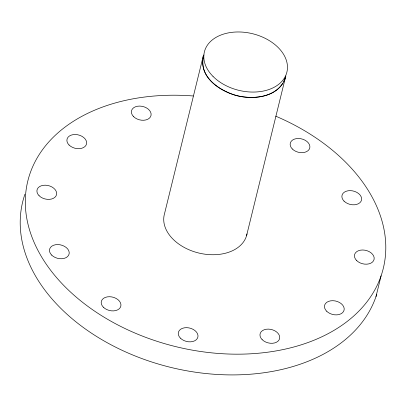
<?xml version="1.0" encoding="UTF-8"?>
<svg xmlns="http://www.w3.org/2000/svg" width="406" height="406" viewBox="0 0 406 406"><rect width="100%" height="100%" fill="white"/><g stroke="black" fill="none" stroke-linecap="round" stroke-linejoin="round"><path stroke-width="0.61" d="M202.767 60.443C201.371 78.84 220.443 90.969 236.013 95.481C251.857 99.353 272.771 98.298 282.622 83.479M202.964 58.317L203.127 56.551L203.949 54.947M246.579 235.642L285.19 78.449L285.372 76.465M203.127 56.551L164.516 213.744A42.473 29.13 13.8 0 0 198.641 252.994A42.473 29.13 13.8 0 0 246.99 233.942M375.997 296.583L381.092 275.841M203.563 56.657C198.316 77.769 221.975 92.568 239.738 96.298C256.836 99.891 281.211 95.664 285.88 75.958M283.677 81.403L285.19 78.449M376.778 294.198A183.03 125.525 13.8 0 1 161.284 364.892A183.03 125.525 13.8 0 1 24.908 194.291M275.786 116.197A183.03 125.525 13.8 0 1 335.224 329.631A183.03 125.525 13.8 0 1 42.117 257.78A183.03 125.525 13.8 0 1 193.322 95.983M262.129 339.609A10.038 6.887 13.8 0 0 279.054 339.913A10.038 6.887 13.8 0 0 268.341 329.109A10.038 6.887 13.8 0 0 262.129 339.609M180.416 338.152A10.038 6.887 13.8 0 0 197.341 338.457A10.038 6.887 13.8 0 0 186.623 327.657A10.038 6.887 13.8 0 0 180.416 338.152M103.368 307.21A10.038 6.887 13.8 0 0 120.293 307.509A10.038 6.887 13.8 0 0 109.579 296.71A10.038 6.887 13.8 0 0 103.368 307.21M51.633 255.064A10.038 6.887 13.8 0 0 68.558 255.364A10.038 6.887 13.8 0 0 57.845 244.564A10.038 6.887 13.8 0 0 51.633 255.064M39.072 195.692A10.038 6.887 13.8 0 0 55.998 195.991A10.038 6.887 13.8 0 0 45.284 185.192A10.038 6.887 13.8 0 0 39.072 195.692M69.056 145.003A10.038 6.887 13.8 0 0 85.981 145.302A10.038 6.887 13.8 0 0 75.262 134.503A10.038 6.887 13.8 0 0 69.056 145.003M133.538 116.578A10.038 6.887 13.8 0 0 150.469 116.877A10.038 6.887 13.8 0 0 139.75 106.078A10.038 6.887 13.8 0 0 133.538 116.578M292.305 148.977A10.038 6.887 13.8 0 0 309.23 149.281A10.038 6.887 13.8 0 0 298.512 138.482A10.038 6.887 13.8 0 0 292.305 148.977M344.039 201.122A10.038 6.887 13.8 0 0 360.964 201.427A10.038 6.887 13.8 0 0 350.246 190.627A10.038 6.887 13.8 0 0 344.039 201.122M356.595 260.495A10.038 6.887 13.8 0 0 373.525 260.799A10.038 6.887 13.8 0 0 362.807 249.994A10.038 6.887 13.8 0 0 356.595 260.495M326.617 311.184A10.038 6.887 13.8 0 0 343.542 311.488A10.038 6.887 13.8 0 0 332.829 300.689A10.038 6.887 13.8 0 0 326.617 311.184M213.013 76.399A42.473 29.13 13.8 0 0 284.626 77.673A42.473 29.13 13.8 0 0 239.286 31.972A42.473 29.13 13.8 0 0 213.013 76.399"/></g></svg>
